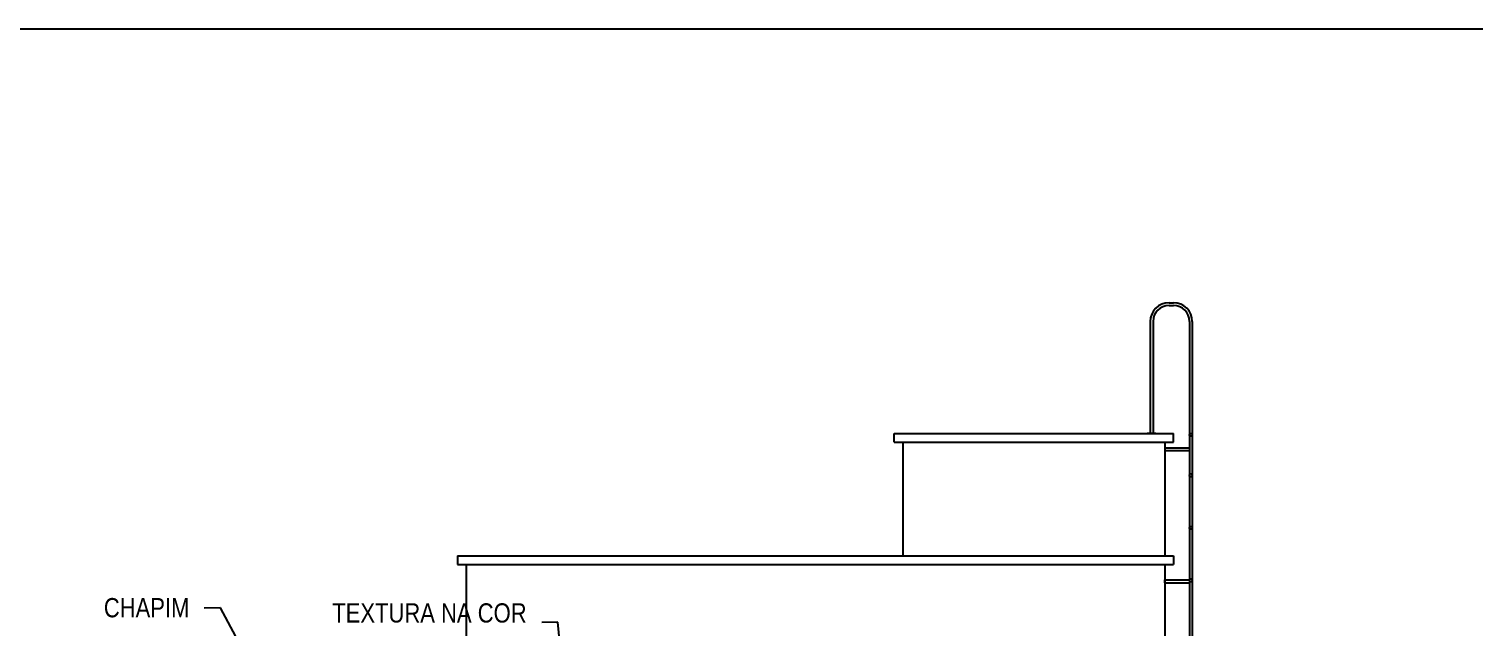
# Model space of a CAD drawing. Header units: millimetres. Extents: x -178 to 521, y -135 to 750.
# Drawn here: x 7.81 to 16.09, y 740.51 to 743.93 of the extents above; entities that cross this region are included whole.
import ezdxf

# ---------------------------------------------------------------- set-up
doc = ezdxf.new("R2010")
doc.units = ezdxf.units.MM
doc.header["$LTSCALE"] = 20
doc.header["$MEASUREMENT"] = 0
doc.layers.get('0').update_dxf_attribs({"linetype": 'CONTINUOUS'})
doc.layers.add('E-Cta-W', color=7, linetype='CONTINUOUS', lineweight=20)
doc.layers.add('V2', color=11, linetype='CONTINUOUS')
doc.styles.add('F2', font='ARIALN.TTF')
doc.dimstyles.get("Standard").update_dxf_attribs({"dimtxt": 0.18, "dimasz": 0.18, "dimexe": 0.18, "dimexo": 0.0625, "dimgap": 0.09, "dimtad": 0, "dimtih": 1, "dimtoh": 1, "dimdec": 4, "dimzin": 0, "dimdsep": 46, "dimtxsty": 'Standard', "dimcen": 0.09, "dimadec": 0, "dimazin": 0, "dimtfac": 1, "dimtdec": 4, "dimtofl": 0, "dimtmove": 0, "dimatfit": 3, "dimfxl": 1, "dimtolj": 1, "dimtzin": 0, "dimarcsym": 0})

msp = doc.modelspace()

# ---------------------------------------------------------------- linework, layer by layer
at = {"color": 5, "linetype": 'Continuous'}
msp.add_lwpolyline([(-6.8785, 743.9302), (52.8215, 743.9302), (52.8215, 700.8802), (-6.8785, 700.8802)], close=True, dxfattribs=at)
at = {"layer": 'V2', "color": 250}
for p, q in [((14.343, 742.3643), (14.368, 742.3643)), ((14.343, 742.3483), (14.368, 742.3483)), ((14.235, 742.2563), (14.235, 741.6163)), ((14.251, 742.2563), (14.251, 741.6163)), ((14.46, 742.2563), (14.46, 739.1163)), ((14.476, 742.2563), (14.476, 739.1163)), ((12.768, 741.6163), (14.368, 741.6163)), ((12.768, 741.5663), (12.768, 741.6163)), ((12.768, 741.5663), (14.368, 741.5663)), ((12.818, 741.5663), (12.818, 740.9163)), ((14.218, 741.6173), (14.268, 741.6173)), ((14.218, 741.6163), (14.218, 741.6173)), ((14.218, 741.6163), (14.268, 741.6163)), ((14.268, 741.6163), (14.268, 741.6173)), ((14.318, 741.5663), (14.368, 741.5663)), ((14.318, 741.5663), (14.318, 740.9163)), ((14.368, 741.5663), (14.368, 741.6163)), ((14.318, 741.5513), (14.318, 741.5013)), ((14.318, 741.5513), (14.319, 741.5513)), ((14.318, 741.5343), (14.46, 741.5343)), ((14.318, 741.5183), (14.46, 741.5183)), ((14.318, 741.5013), (14.319, 741.5013)), ((14.319, 741.5513), (14.319, 741.5013)), ((10.268, 740.9163), (14.368, 740.9163)), ((10.268, 740.9163), (10.268, 740.8663)), ((14.368, 740.9163), (14.368, 740.8663)), ((10.268, 740.8663), (14.368, 740.8663)), ((10.318, 740.8663), (10.318, 740.4163)), ((14.318, 740.8663), (14.318, 739.1163)), ((14.318, 740.7956), (14.318, 740.7456)), ((14.318, 740.7956), (14.319, 740.7956)), ((14.318, 740.7786), (14.46, 740.7786)), ((14.318, 740.7626), (14.46, 740.7626)), ((14.318, 740.7456), (14.319, 740.7456)), ((14.319, 740.7956), (14.319, 740.7456)), ((14.319, 740.7626), (14.319, 740.7786))]:
    msp.add_line(p, q, dxfattribs=at)
for centre in [(14.468, 741.6083), (14.468, 741.3763), (14.468, 741.0763), (14.468, 740.7763)]:
    msp.add_circle(centre, 0.008, dxfattribs=at)
for centre, radius, start, end in [((14.343, 742.2563), 0.108, 90, 180), ((14.343, 742.2563), 0.092, 90, 180), ((14.368, 742.2563), 0.108, 0, 90), ((14.368, 742.2563), 0.092, 0, 90)]:
    msp.add_arc(centre, radius, start, end, dxfattribs=at)

# ---------------------------------------------------------------- texts
at = {"color": 6, "style": 'F2'}
for s, p in [('CHAPIM', (8.2434, 740.5645)), ('TEXTURA NA COR', (9.5512, 740.5345))]:
    msp.add_text(s, height=0.11, dxfattribs=at).set_placement(p)

# ---------------------------------------------------------------- leaders
at = {"layer": 'E-Cta-W', "color": 4}
for points in [[(9.3778, 739.7518), (8.9113, 740.6178), (8.8185, 740.616)], [(11.0446, 738.3924), (10.8436, 740.5374), (10.7508, 740.5356)]]:
    msp.add_leader(points, dimstyle='Standard', dxfattribs=at)

doc.saveas('drawing.dxf')
